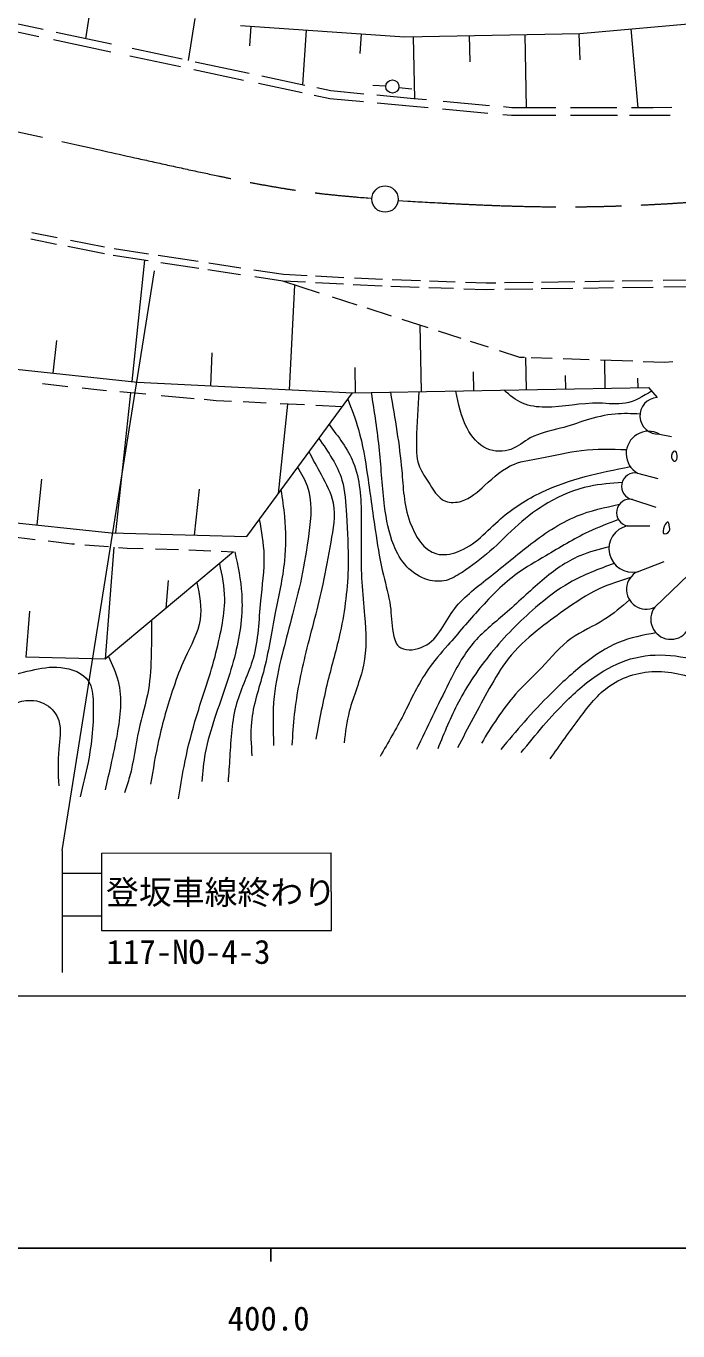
# Model space of a CAD drawing. Units: millimetres, scale not verified. Extents: x 40000 to 680000, y 20000 to 380000.
# Drawn here: x 449394 to 498978, y 198715 to 297908 of the extents above; entities that cross this region are included whole.
import ezdxf
from ezdxf.enums import TextEntityAlignment as Align

# ---------------------------------------------------------------- set-up
doc = ezdxf.new("R2010")
doc.units = ezdxf.units.MM
doc.header["$LTSCALE"] = 1000
doc.linetypes.add('CHAIN', pattern=[18.5, 12, -1.5, 3.5, -1.5])
for name, color, linetype, lineweight in [('M-BGD', 7, 'Continuous', 13), ('M-BMK', 2, 'CHAIN', 13), ('M-BMK-SRVR', 3, 'Continuous', 13), ('M-STR-STR3', 7, 'Continuous', 13), ('M-STR-STRC', 7, 'Continuous', 13), ('M-TTL-BAND', 7, 'Continuous', 25)]:
    doc.layers.add(name, color=color, linetype=linetype, lineweight=lineweight)
doc.styles.add('ＭＳ ゴシック', font='')
doc.styles.get('ＭＳ ゴシック').set_extended_font_data('MS Gothic')

msp = doc.modelspace()

# ---------------------------------------------------------------- linework, layer by layer
at = {"layer": 'M-BGD'}
for p, q in [((454355, 299727), (453921, 296951)), ((491518, 297349), (511025, 299088)), ((450367, 297093), (446568, 297901)), ((450687, 297639), (446653, 298496)), ((461758, 295285), (462259, 298491)), ((465696, 297954), (478172, 297084)), ((466486, 297899), (466382, 296402)), ((470436, 293439), (470726, 297603)), ((495960, 291694), (495425, 297697)), ((455845, 295928), (451490, 296854)), ((455882, 296534), (451681, 297427)), ((474896, 297312), (474779, 295817)), ((478172, 297084), (491518, 297349)), ((478954, 292381), (478860, 297098)), ((483110, 297182), (483150, 295182)), ((487470, 291702), (487360, 297266)), ((491450, 297347), (491525, 295349)), ((461143, 294802), (457291, 295621)), ((461273, 295388), (457455, 296200)), ((466355, 294307), (462257, 295178)), ((465942, 293781), (462158, 294586)), ((470605, 293403), (467325, 294101)), ((470385, 292837), (467072, 293541)), ((472489, 292389), (471314, 292639)), ((472580, 292983), (471507, 293211)), ((475091, 292746), (472580, 292983)), ((476760, 293338), (475760, 293388)), ((478902, 292385), (476067, 292653)), ((477760, 293248), (478750, 293128)), ((475059, 292146), (472489, 292389)), ((478846, 291788), (476098, 292048)), ((479990, 291683), (478846, 291788)), ((479845, 292299), (478902, 292385)), ((484650, 291857), (481130, 292180)), ((486335, 291702), (485699, 291760)), ((489698, 291702), (486335, 291702)), ((494323, 291702), (490819, 291702)), ((497101, 291702), (495445, 291702)), ((498527, 291711), (497101, 291702)), ((484523, 291266), (481073, 291583)), ((486308, 291102), (485670, 291160)), ((489698, 291102), (486308, 291102)), ((494393, 291102), (490819, 291102)), ((497103, 291102), (495304, 291102)), ((498388, 291110), (497103, 291102)), ((451758, 281817), (449832, 282192)), ((451707, 281317), (449748, 281699)), ((455357, 280606), (452566, 281150)), ((455357, 281115), (452776, 281618)), ((458708, 280574), (456107, 280969)), ((458671, 280074), (456021, 280477)), ((458413, 280113), (457428, 270893)), ((462483, 280001), (459445, 280462)), ((462544, 279485), (459657, 279924)), ((465731, 279507), (463290, 279878)), ((465704, 279005), (463226, 279382)), ((468966, 279016), (466714, 279358)), ((468915, 278518), (466789, 278841)), ((470764, 278924), (468966, 279016)), ((473558, 278783), (471415, 278891)), ((476494, 278634), (474369, 278742)), ((470662, 278429), (468915, 278518)), ((471725, 277616), (468915, 278518)), ((469429, 270264), (469829, 278224)), ((473546, 278283), (471416, 278391)), ((476473, 278134), (474279, 278246)), ((479288, 278038), (477144, 278112)), ((479395, 278535), (477231, 278609)), ((481910, 277949), (480027, 278013)), ((482030, 278445), (480078, 278512)), ((484393, 277864), (482698, 277922)), ((484398, 278365), (482820, 278418)), ((484999, 277873), (484393, 277864)), ((485121, 278375), (484398, 278365)), ((487969, 278416), (485789, 278385)), ((487934, 277915), (485807, 277885)), ((490974, 277959), (488584, 277925)), ((491133, 278462), (488602, 278425)), ((494049, 278004), (491801, 277971)), ((494119, 278505), (491906, 278473)), ((497054, 278547), (494734, 278514)), ((497107, 278048), (494770, 278014)), ((500499, 278597), (497864, 278559)), ((500446, 278096), (497915, 278059)), ((474579, 276700), (472693, 277305)), ((477188, 275863), (475335, 276457)), ((479970, 274970), (478008, 275599)), ((479357, 275166), (479450, 270119)), ((451461, 271528), (451727, 274014)), ((482483, 274163), (480771, 274712)), ((484563, 273495), (483205, 273931)), ((463436, 270566), (463562, 273063)), ((486964, 272725), (485408, 273224)), ((441570, 272581), (457871, 270845)), ((474450, 270028), (474415, 271961)), ((487307, 272713), (486964, 272725)), ((487448, 270265), (487404, 272709)), ((489406, 272639), (487823, 272695)), ((492237, 272540), (490245, 272610)), ((495541, 272424), (493096, 272510)), ((493447, 270375), (493409, 272499)), ((497965, 272339), (496336, 272396)), ((498579, 272378), (497965, 272339)), ((457871, 270845), (474217, 270024)), ((483449, 270192), (483423, 271622)), ((490448, 270320), (490429, 271358)), ((495947, 270420), (495934, 271151)), ((452562, 270496), (450638, 270709)), ((454766, 270252), (453655, 270375)), ((455518, 270184), (454766, 270252)), ((457334, 270020), (456197, 259376)), ((458493, 269915), (456514, 270094)), ((462182, 269581), (459660, 269809)), ((466181, 259111), (474214, 270024)), ((474217, 270024), (496728, 270435)), ((496728, 270435), (497392, 269677)), ((463853, 269430), (462938, 269513)), ((465033, 269374), (463853, 269430)), ((467666, 269248), (465901, 269332)), ((468586, 262378), (469312, 269170)), ((470562, 269111), (468731, 269198)), ((473441, 268973), (471446, 269068)), ((497566, 266888), (498479, 266719)), ((495911, 263926), (497449, 263514)), ((450228, 259987), (450600, 263467)), ((462214, 259216), (462587, 262707)), ((495519, 261922), (497296, 261339)), ((445178, 260526), (455862, 259385)), ((495127, 259917), (496838, 259927)), ((448020, 259121), (450082, 258881)), ((455862, 259385), (466181, 259111)), ((451067, 258766), (452871, 258556)), ((452871, 258556), (453086, 258539)), ((453875, 258476), (455667, 258335)), ((456082, 258302), (455420, 249787)), ((465166, 257936), (455420, 249787)), ((456429, 258274), (457088, 258222)), ((457088, 258222), (458304, 258191)), ((459232, 258168), (460997, 258123)), ((461783, 258103), (463451, 258021)), ((464235, 257982), (465166, 257936)), ((495911, 256432), (497945, 257218)), ((497218, 253730), (499776, 256188)), ((460059, 253666), (460222, 255757)), ((449413, 249929), (449685, 253423)), ((455420, 249787), (449368, 249930))]:
    msp.add_line(p, q, dxfattribs=at)
msp.add_circle((477258, 293311), 500, dxfattribs=at)
for centre, radius, start, end in [((497479, 268283), 1397, 93.57633, 273.57633), ((496739, 265407), 1697, 60.80251, 240.80251), ((495715, 262924), 1021, 78.9298, 258.9298), ((495323, 260919), 1021, 78.9298, 258.9298), ((495519, 258175), 1786, 102.68038, 282.68038), ((496564, 255081), 1500, 115.82099, 295.82099), ((498438, 252815), 1525, 143.1301, 323.1301)]:
    msp.add_arc(centre, radius, start, end, dxfattribs=at)
for points, knots in [([(494733, 263206), (493900, 263148), (493067, 263090), (492254, 262918), (491147, 262684), (490077, 262237), (489093, 261663), (488287, 261192), (487538, 260634), (486841, 260017), (486099, 259360), (485417, 258634), (484676, 257982), (484014, 257399), (483306, 256874), (482555, 256380), (482172, 256128), (481777, 255884), (481342, 255774), (480897, 255661), (480410, 255689), (479956, 255817), (479340, 255991), (478787, 256351), (478354, 256813), (477913, 257283), (477598, 257859), (477358, 258458), (476982, 259401), (476795, 260400), (476666, 261403), (476484, 262816), (476418, 264234), (476276, 265646), (476128, 267119), (475897, 268585), (475667, 270050)], [0, 0, 0, 0, 1, 1, 1, 2, 2, 2, 3, 3, 3, 4, 4, 4, 5, 5, 5, 6, 6, 6, 7, 7, 7, 8, 8, 8, 9, 9, 9, 10, 10, 10, 11, 11, 11, 12, 12, 12, 12]), ([(477107, 270076), (477453, 268082), (477800, 266088), (477970, 264126), (478082, 262832), (478117, 261552), (478596, 260209), (478979, 259137), (479646, 258025), (480633, 257781), (481123, 257660), (481692, 257754), (482199, 257938), (483533, 258421), (484441, 259527), (485489, 260444), (486436, 261273), (487496, 261948), (488622, 262481), (489675, 262980), (490786, 263355), (491912, 263656), (493051, 263960), (494205, 264189), (495360, 264418)], [0, 0, 0, 0, 1, 1, 1, 2, 2, 2, 3, 3, 3, 4, 4, 4, 5, 5, 5, 6, 6, 6, 7, 7, 7, 8, 8, 8, 8]), ([(479260, 270116), (479193, 268916), (479127, 267717), (479090, 266469), (479071, 265815), (479060, 265147), (479264, 264564), (479417, 264126), (479690, 263736), (479956, 263308), (480332, 262704), (480692, 262024), (481299, 261793), (481662, 261654), (482114, 261676), (482511, 261793), (483215, 262000), (483745, 262507), (484287, 263005), (484983, 263645), (485698, 264270), (486538, 264607), (487187, 264868), (487909, 264957), (488617, 265084), (489641, 265266), (490635, 265524), (491648, 265646), (492773, 265782), (493922, 265749), (495070, 265717)], [0, 0, 0, 0, 1, 1, 1, 2, 2, 2, 3, 3, 3, 4, 4, 4, 5, 5, 5, 6, 6, 6, 7, 7, 7, 8, 8, 8, 9, 9, 9, 10, 10, 10, 10]), ([(496088, 268412), (495458, 268442), (494827, 268473), (494203, 268418), (493455, 268352), (492715, 268163), (491994, 267941), (491343, 267741), (490707, 267513), (490046, 267335), (489265, 267125), (488451, 266984), (487751, 266599), (487255, 266326), (486816, 265931), (486279, 265733), (485706, 265522), (485022, 265535), (484460, 265776), (483788, 266065), (483292, 266679), (482944, 267335), (482471, 268228), (482275, 269198), (482079, 270167)], [0, 0, 0, 0, 1, 1, 1, 2, 2, 2, 3, 3, 3, 4, 4, 4, 5, 5, 5, 6, 6, 6, 7, 7, 7, 8, 8, 8, 8]), ([(496973, 270155), (496328, 269762), (495683, 269369), (494982, 269240), (494345, 269124), (493661, 269226), (492990, 269240), (491602, 269271), (490274, 268930), (488877, 268937), (488281, 268941), (487673, 269007), (487145, 269240), (486632, 269467), (486195, 269851), (485757, 270234)], [0, 0, 0, 0, 1, 1, 1, 2, 2, 2, 3, 3, 3, 4, 4, 4, 5, 5, 5, 5]), ([(473867, 269552), (474158, 268790), (474448, 268029), (474674, 267249), (475004, 266106), (475193, 264923), (475366, 263741), (475589, 262223), (475786, 260705), (476016, 259194), (476170, 258181), (476340, 257171), (476579, 256163), (476765, 255381), (476993, 254600), (477099, 253825), (477189, 253163), (477190, 252506), (477315, 251790), (477384, 251396), (477490, 250985), (477748, 250751), (478136, 250399), (478869, 250446), (479437, 250664), (480674, 251139), (481134, 252423), (481862, 253435), (482588, 254446), (483583, 255186), (484546, 255947), (485564, 256750), (486548, 257577), (487578, 258372), (488738, 259267), (489958, 260122), (491302, 260667), (492327, 261083), (493425, 261318), (494523, 261554)], [0, 0, 0, 0, 1, 1, 1, 2, 2, 2, 3, 3, 3, 4, 4, 4, 5, 5, 5, 6, 6, 6, 7, 7, 7, 8, 8, 8, 9, 9, 9, 10, 10, 10, 11, 11, 11, 12, 12, 12, 13, 13, 13, 13]), ([(472439, 267612), (473151, 266693), (473864, 265775), (474284, 264737), (474801, 263461), (474876, 262005), (474890, 260580), (474906, 258906), (474837, 257276), (474933, 255644), (474983, 254796), (475078, 253947), (475150, 253089), (475256, 251827), (475314, 250544), (475063, 249322), (474819, 248131), (474282, 246999), (473981, 245814), (473783, 245035), (473687, 244234), (473591, 243433)], [0, 0, 0, 0, 1, 1, 1, 2, 2, 2, 3, 3, 3, 4, 4, 4, 5, 5, 5, 6, 6, 6, 7, 7, 7, 7]), ([(471663, 266558), (472372, 265546), (473080, 264533), (473418, 263395), (473666, 262556), (473714, 261650), (473764, 260753), (473837, 259471), (473915, 258210), (473894, 256943), (473866, 255233), (473655, 253511), (473288, 251833), (473011, 250566), (472644, 249323), (472335, 248066), (471981, 246621), (471703, 245157), (471426, 243692)], [0, 0, 0, 0, 1, 1, 1, 2, 2, 2, 3, 3, 3, 4, 4, 4, 5, 5, 5, 6, 6, 6, 6]), ([(469638, 243234), (469687, 244021), (469737, 244808), (469823, 245591), (469997, 247179), (470319, 248749), (470701, 250306), (471126, 252038), (471624, 253756), (471995, 255483), (472221, 256533), (472400, 257587), (472596, 258672), (472775, 259663), (472970, 260680), (472781, 261630), (472631, 262387), (472237, 263102), (471857, 263802), (471537, 264390), (471227, 264967), (470918, 265545)], [0, 0, 0, 0, 1, 1, 1, 2, 2, 2, 3, 3, 3, 4, 4, 4, 5, 5, 5, 6, 6, 6, 7, 7, 7, 7]), ([(498493, 265088), (498438, 265320), (498617, 265625), (498751, 265603), (498840, 265588), (498910, 265428), (498922, 265259), (498938, 265056), (498871, 264841), (498751, 264830), (498656, 264822), (498528, 264940), (498493, 265088)], [0, 0, 0, 0, 1, 1, 1, 2, 2, 2, 3, 3, 3, 4, 4, 4, 4]), ([(470046, 264361), (470323, 263905), (470599, 263449), (470776, 262962), (471185, 261839), (471066, 260554), (470906, 259324), (470758, 258182), (470575, 257087), (470343, 255990), (470118, 254921), (469846, 253850), (469564, 252786), (469331, 251905), (469091, 251029), (468871, 250144), (468608, 249088), (468374, 248019), (468265, 246940), (468141, 245708), (468181, 244462), (468222, 243216)], [0, 0, 0, 0, 1, 1, 1, 2, 2, 2, 3, 3, 3, 4, 4, 4, 5, 5, 5, 6, 6, 6, 7, 7, 7, 7]), ([(468784, 262647), (468883, 261974), (468981, 261301), (469044, 260623), (469149, 259501), (469158, 258366), (469044, 257246), (468910, 255919), (468606, 254615), (468352, 253305), (468059, 251801), (467833, 250290), (467442, 248802), (467109, 247533), (466655, 246281), (466533, 244991), (466453, 244150), (466515, 243294), (466576, 242437)], [0, 0, 0, 0, 1, 1, 1, 2, 2, 2, 3, 3, 3, 4, 4, 4, 5, 5, 5, 6, 6, 6, 6]), ([(467131, 260401), (467295, 259494), (467458, 258587), (467486, 257679), (467520, 256529), (467336, 255378), (467226, 254215), (467085, 252739), (467063, 251245), (466663, 249841), (466332, 248681), (465743, 247583), (465407, 246420), (465029, 245111), (464972, 243721), (464887, 242350), (464848, 241712), (464803, 241078), (464758, 240445)], [0, 0, 0, 0, 1, 1, 1, 2, 2, 2, 3, 3, 3, 4, 4, 4, 5, 5, 5, 6, 6, 6, 6]), ([(494449, 260391), (493679, 260098), (492909, 259805), (492168, 259454), (491048, 258925), (489994, 258265), (488920, 257636), (488185, 257205), (487441, 256789), (486755, 256293), (485698, 255531), (484777, 254580), (483897, 253609), (483070, 252696), (482280, 251764), (481472, 250837), (480945, 250233), (480411, 249630), (479956, 248975), (479219, 247913), (478689, 246712), (478095, 245554), (477541, 244476), (476930, 243435), (476319, 242393)], [0, 0, 0, 0, 1, 1, 1, 2, 2, 2, 3, 3, 3, 4, 4, 4, 5, 5, 5, 6, 6, 6, 7, 7, 7, 8, 8, 8, 8]), ([(497892, 259336), (497700, 259471), (498093, 260312), (498236, 260194), (498277, 260160), (498298, 260043), (498321, 259937), (498359, 259769), (498406, 259629), (498321, 259507), (498231, 259377), (497988, 259268), (497892, 259336)], [0, 0, 0, 0, 1, 1, 1, 2, 2, 2, 3, 3, 3, 4, 4, 4, 4]), ([(465277, 257931), (465502, 256870), (465728, 255809), (465797, 254734), (465893, 253232), (465683, 251703), (465320, 250231), (464910, 248562), (464304, 246965), (463762, 245338), (463468, 244456), (463192, 243564), (463025, 242653), (462895, 241939), (462830, 241214), (462766, 240488)], [0, 0, 0, 0, 1, 1, 1, 2, 2, 2, 3, 3, 3, 4, 4, 4, 5, 5, 5, 5]), ([(493738, 258317), (492982, 258127), (492227, 257937), (491518, 257636), (490477, 257192), (489537, 256508), (488660, 255774), (487675, 254948), (486771, 254059), (485802, 253219), (484966, 252494), (484082, 251805), (483377, 250967), (482632, 250082), (482087, 249029), (481559, 247979), (480707, 246287), (479899, 244600), (479090, 242913)], [0, 0, 0, 0, 1, 1, 1, 2, 2, 2, 3, 3, 3, 4, 4, 4, 5, 5, 5, 6, 6, 6, 6]), ([(460995, 239167), (461124, 239985), (461253, 240803), (461411, 241616), (461633, 242768), (461912, 243910), (462243, 245037), (462728, 246693), (463324, 248318), (463768, 249982), (463967, 250729), (464135, 251483), (464276, 252247), (464406, 252951), (464513, 253664), (464507, 254373), (464500, 255274), (464311, 256169), (464122, 257063)], [0, 0, 0, 0, 1, 1, 1, 2, 2, 2, 3, 3, 3, 4, 4, 4, 5, 5, 5, 6, 6, 6, 6]), ([(494123, 257059), (492963, 256627), (491803, 256195), (490737, 255588), (489815, 255063), (488963, 254406), (488152, 253708), (486930, 252656), (485801, 251509), (484784, 250262), (483831, 249092), (482977, 247835), (482278, 246502), (481681, 245364), (481196, 244171), (480711, 242977)], [0, 0, 0, 0, 1, 1, 1, 2, 2, 2, 3, 3, 3, 4, 4, 4, 5, 5, 5, 5]), ([(495371, 255991), (494562, 255735), (493753, 255480), (492990, 255124), (492042, 254682), (491166, 254085), (490306, 253479), (489612, 252990), (488930, 252496), (488270, 251963), (487467, 251314), (486697, 250608), (486062, 249798), (485515, 249100), (485069, 248325), (484633, 247546), (483798, 246053), (483003, 244548), (482208, 243043)], [0, 0, 0, 0, 1, 1, 1, 2, 2, 2, 3, 3, 3, 4, 4, 4, 5, 5, 5, 6, 6, 6, 6]), ([(462392, 255616), (462583, 254657), (462775, 253697), (462636, 252786), (462480, 251770), (461914, 250814), (461467, 249841), (461126, 249100), (460855, 248350), (460601, 247590), (460163, 246285), (459772, 244954), (459475, 243606), (459231, 242502), (459050, 241387), (458868, 240272)], [0, 0, 0, 0, 1, 1, 1, 2, 2, 2, 3, 3, 3, 4, 4, 4, 5, 5, 5, 5]), ([(495290, 254288), (494678, 253752), (494066, 253216), (493380, 252786), (492564, 252274), (491644, 251912), (490869, 251357), (490022, 250751), (489347, 249916), (488617, 249148), (487957, 248456), (487252, 247819), (486625, 247113), (485626, 245988), (484826, 244689), (484027, 243389)], [0, 0, 0, 0, 1, 1, 1, 2, 2, 2, 3, 3, 3, 4, 4, 4, 5, 5, 5, 5]), ([(458938, 252728), (458934, 251897), (458930, 251065), (458912, 250231), (458891, 249302), (458853, 248370), (458695, 247460), (458516, 246424), (458184, 245416), (457959, 244385), (457702, 243205), (457587, 241994), (457266, 240834), (457153, 240426), (457015, 240024), (456877, 239622)], [0, 0, 0, 0, 1, 1, 1, 2, 2, 2, 3, 3, 3, 4, 4, 4, 5, 5, 5, 5]), ([(497316, 251782), (496341, 251603), (495365, 251423), (494463, 251054), (493527, 250671), (492670, 250085), (491864, 249452), (490959, 248738), (490119, 247964), (489310, 247157), (488609, 246458), (487931, 245734), (487274, 244991), (486671, 244309), (486085, 243611), (485499, 242913)], [0, 0, 0, 0, 1, 1, 1, 2, 2, 2, 3, 3, 3, 4, 4, 4, 5, 5, 5, 5]), ([(455663, 249990), (455950, 249372), (456238, 248755), (456400, 248109), (456724, 246821), (456551, 245421), (456314, 244082), (456173, 243289), (456009, 242518), (455837, 241744), (455697, 241110), (455550, 240474), (455404, 239839)], [0, 0, 0, 0, 1, 1, 1, 2, 2, 2, 3, 3, 3, 4, 4, 4, 4]), ([(487058, 242696), (488167, 244050), (489276, 245405), (490522, 246637), (491378, 247484), (492298, 248273), (493337, 248889), (494194, 249397), (495131, 249787), (496108, 249971), (497117, 250161), (498168, 250132), (499183, 249971), (500180, 249813), (501142, 249529), (502127, 249278), (503148, 249019), (504193, 248797), (505115, 248326), (506109, 247818), (506960, 247021), (507713, 246161), (508392, 245384), (508991, 244556), (509445, 243649), (509635, 243269), (509800, 242874), (509965, 242480)], [0, 0, 0, 0, 1, 1, 1, 2, 2, 2, 3, 3, 3, 4, 4, 4, 5, 5, 5, 6, 6, 6, 7, 7, 7, 8, 8, 8, 9, 9, 9, 9]), ([(441851, 242826), (442777, 244072), (443704, 245318), (444839, 246377), (445623, 247109), (446506, 247751), (447480, 248196), (448212, 248530), (448995, 248752), (449775, 248932), (450507, 249101), (451236, 249231), (452027, 249148), (452852, 249062), (453744, 248742), (454149, 248109), (454429, 247670), (454475, 247081), (454495, 246507), (454551, 244895), (454399, 243410), (454105, 241917), (453935, 241053), (453717, 240186), (453499, 239319)], [0, 0, 0, 0, 1, 1, 1, 2, 2, 2, 3, 3, 3, 4, 4, 4, 5, 5, 5, 6, 6, 6, 7, 7, 7, 8, 8, 8, 8]), ([(489249, 242194), (489995, 243238), (490742, 244282), (491520, 245327), (492190, 246225), (492883, 247123), (493792, 247755), (494842, 248486), (496179, 248861), (497473, 248852), (498837, 248842), (500152, 248406), (501390, 247834), (502932, 247120), (504355, 246195), (505620, 245092), (506537, 244293), (507371, 243400), (508204, 242507)], [0, 0, 0, 0, 1, 1, 1, 2, 2, 2, 3, 3, 3, 4, 4, 4, 5, 5, 5, 6, 6, 6, 6]), ([(443289, 241246), (443924, 242042), (444559, 242837), (445220, 243609), (445718, 244190), (446232, 244758), (446802, 245273), (447223, 245653), (447674, 246004), (448179, 246259), (448550, 246447), (448950, 246582), (449370, 246629), (449905, 246688), (450472, 246602), (450931, 246321), (451375, 246049), (451719, 245594), (451876, 245109), (452099, 244420), (451946, 243669), (451876, 242931), (451787, 241992), (451832, 241075), (451876, 240158)], [0, 0, 0, 0, 1, 1, 1, 2, 2, 2, 3, 3, 3, 4, 4, 4, 5, 5, 5, 6, 6, 6, 7, 7, 7, 8, 8, 8, 8])]:
    msp.add_open_spline(points, degree=3, knots=knots, dxfattribs=at)
at = {"layer": 'M-BMK'}
msp.add_line((379811, 304882), (453248, 288888), dxfattribs=at)
for points in [[(453248, 288888), (456385, 288184), (459521, 287479), (462668, 286803), (465484, 286199), (468308, 285617), (471161, 285259), (472664, 285071), (474174, 284945), (475685, 284818)], [(477690, 284643), (481675, 284418), (485660, 284192), (489649, 284170), (494723, 284142), (499802, 284444), (504855, 284943), (508818, 285335), (512764, 285848), (516711, 286361)]]:
    msp.add_open_spline(points, degree=3, knots=[0, 0, 0, 0, 1, 1, 1, 2, 2, 2, 3, 3, 3, 3], dxfattribs=at)
at = {"layer": 'M-BMK-SRVR'}
msp.add_circle((476698, 284756), 1000, dxfattribs=at)
at = {"layer": 'M-STR-STR3'}
msp.add_line((294649, 224198), (560008, 224198), dxfattribs=at)
at = {"layer": 'M-STR-STRC'}
for p, q in [((452130, 235228), (459158, 279291)), ((452130, 235228), (452130, 225960)), ((455130, 235030), (455130, 229154)), ((455152, 235030), (472612, 235059)), ((472622, 229162), (472612, 235059)), ((452130, 233512), (455130, 233512)), ((452130, 230276), (455130, 230276)), ((455130, 229154), (472622, 229162))]:
    msp.add_line(p, q, dxfattribs=at)
at = {"layer": 'M-TTL-BAND'}
for p, q in [((40000, 205000), (579000, 205000)), ((468000, 205000), (468000, 204000))]:
    msp.add_line(p, q, dxfattribs=at)

# ---------------------------------------------------------------- texts
at = {"layer": 'M-STR-STRC', "style": 'ＭＳ ゴシック'}
for s, p in [('登坂車線終わり', (455475, 230590)), ('117-NO-4-3', (455518, 226067))]:
    msp.add_text(s, height=1833, dxfattribs=at).set_placement(p, align=Align.BOTTOM_LEFT)
at = {"layer": 'M-TTL-BAND', "style": 'ＭＳ ゴシック'}
msp.add_text('400.0', height=1833, dxfattribs=at).set_placement((467844, 198195), align=Align.BOTTOM_CENTER)

doc.saveas('drawing.dxf')
